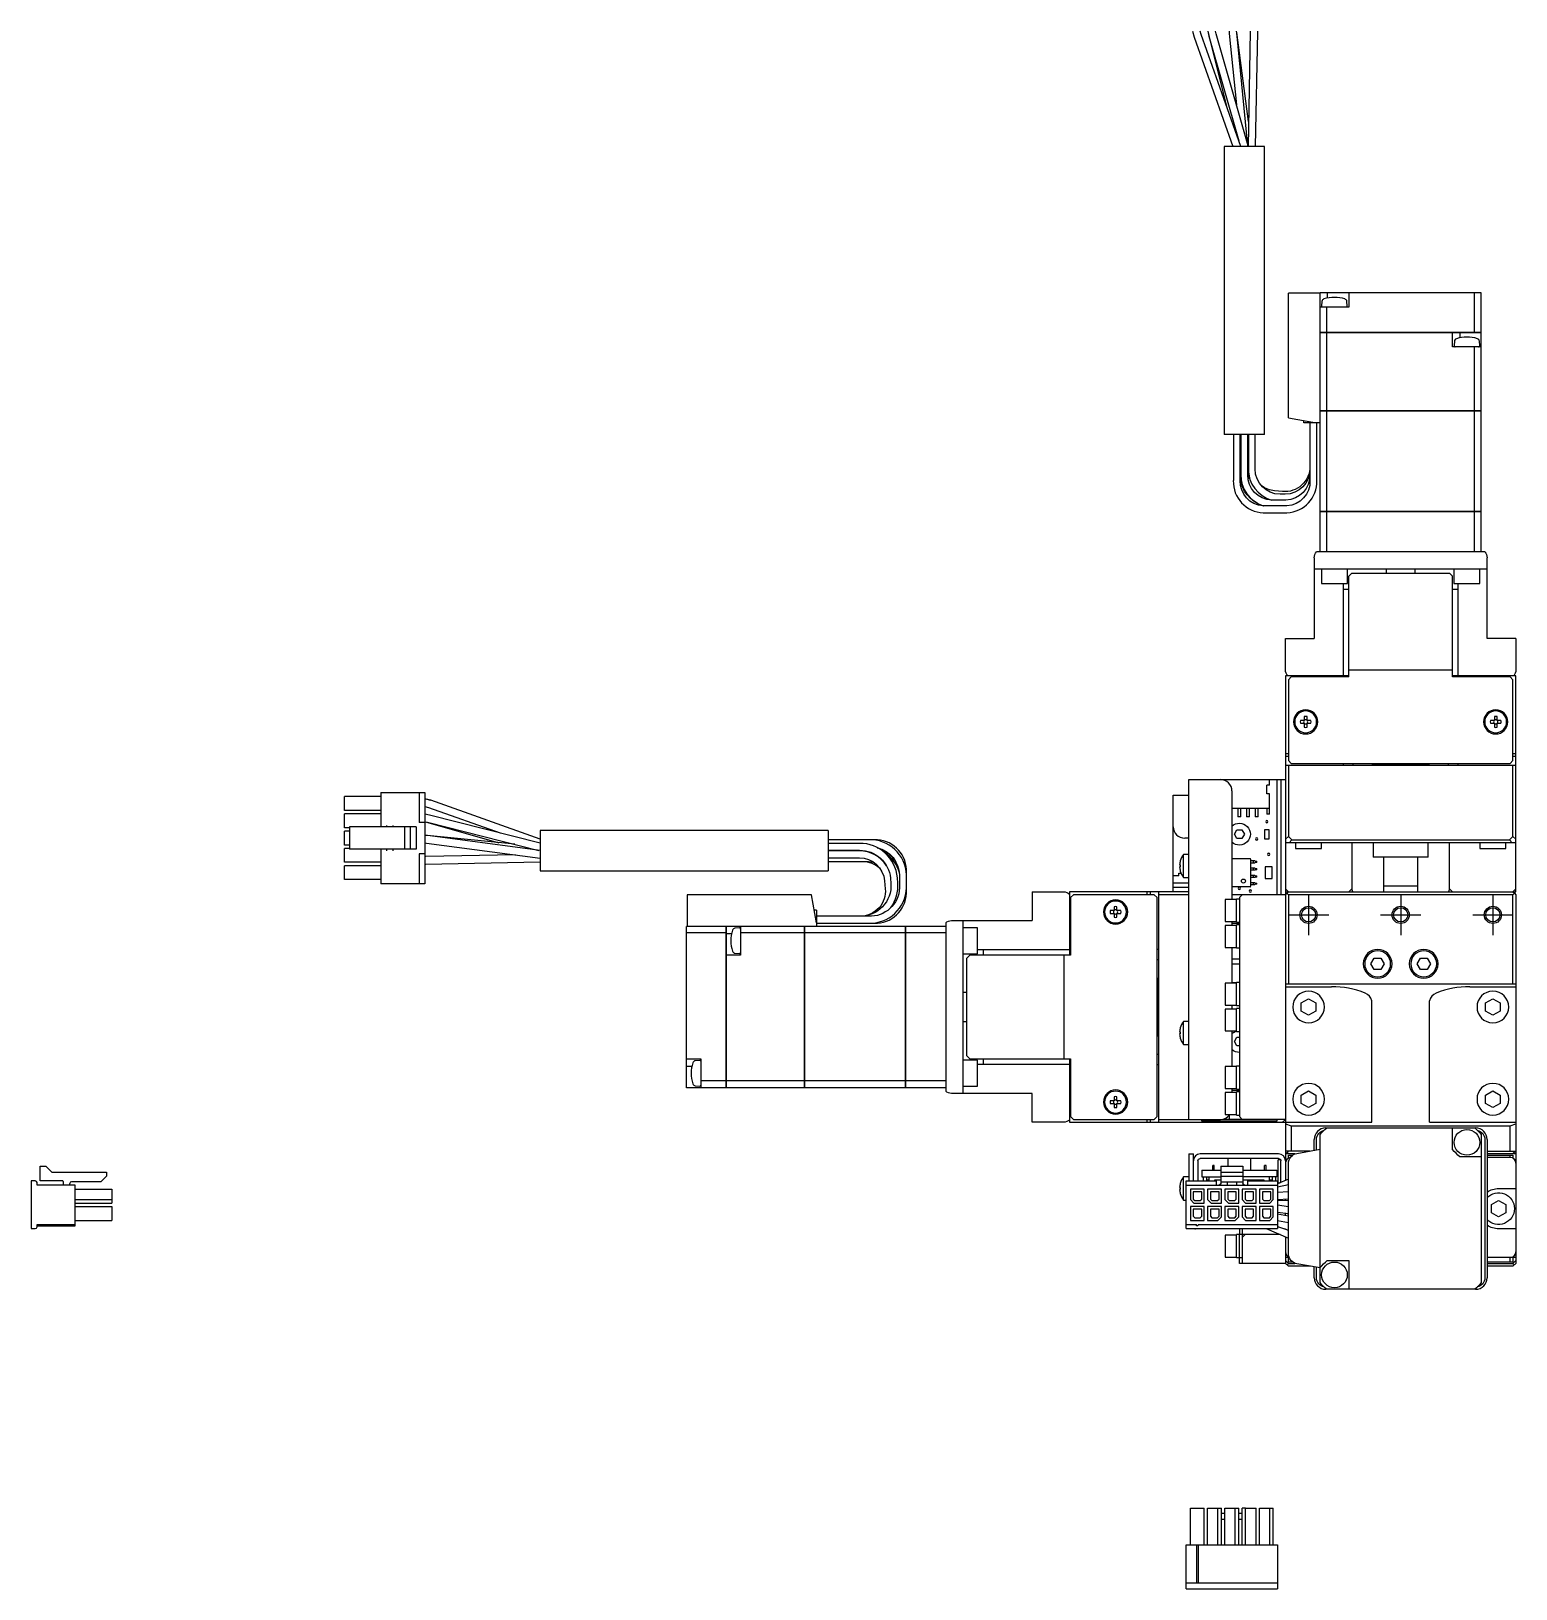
# Model space of a CAD drawing. Extents: x 0 to 1102, y -8 to 887.
# Drawn here: x 268.4 to 526.2, y 278.4 to 548.8 of the extents above; entities that cross this region are included whole.
import ezdxf

# ---------------------------------------------------------------- set-up
doc = ezdxf.new("R2010")
doc.units = 0
doc.header["$LTSCALE"] = 0.5
doc.linetypes.add('CENTER', pattern=[50.8, 31.75, -6.35, 6.35, -6.35])
for name, color, linetype in [('MSM_CENTER', 1, 'CENTER'), ('MSM_CONTINUOUS', 7, 'CONTINUOUS'), ('MSM_NARROW', 5, 'CONTINUOUS')]:
    doc.layers.add(name, color=color, linetype=linetype)

msp = doc.modelspace()

# ---------------------------------------------------------------- linework, layer by layer
at = {"layer": 'MSM_CENTER'}
for p, q in [((490.18, 398.9), (490.18, 391.9)), ((506.18, 398.9), (506.18, 391.9)), ((522.18, 398.9), (522.18, 391.9)), ((486.68, 395.4), (493.68, 395.4)), ((502.68, 395.4), (509.68, 395.4)), ((518.68, 395.4), (525.68, 395.4))]:
    msp.add_line(p, q, dxfattribs=at)
at = {"layer": 'MSM_CONTINUOUS'}
for p, q in [((470.04, 548.8), (470.3, 547.77)), ((470.3, 547.77), (477.04, 528.8)), ((471.53, 548.2), (471.36, 548.8)), ((471.53, 548.2), (471.36, 548.8)), ((478.41, 528.8), (471.53, 548.2)), ((472.71, 548.8), (472.85, 548.04)), ((472.72, 548.8), (472.89, 547.95)), ((472.85, 548.04), (475.96, 535.73)), ((472.89, 547.95), (478.08, 529.74)), ((474.14, 548.31), (474.03, 548.8)), ((479.68, 528.89), (474.14, 548.31)), ((476.38, 548.8), (476.41, 548.39)), ((476.41, 548.39), (477.65, 535.99)), ((477.71, 548.52), (477.68, 548.8)), ((479.76, 533.1), (477.71, 548.56)), ((479.67, 528.92), (477.71, 548.52)), ((480.07, 548.72), (479.68, 528.8)), ((480.07, 548.8), (480.07, 548.72)), ((480.07, 548.8), (480.07, 548.65)), ((480.98, 528.8), (481.37, 548.69)), ((481.37, 548.69), (481.37, 548.8)), ((482.53, 528.8), (475.53, 528.8)), ((475.53, 528.8), (475.53, 478.8)), ((482.53, 478.8), (482.53, 528.8)), ((486.68, 481.67), (486.68, 503.3)), ((492.18, 503.3), (486.68, 503.3)), ((492.18, 465.4), (492.18, 503.4)), ((520.18, 503.4), (492.18, 503.4)), ((493.43, 503.4), (493.43, 502.46)), ((497.18, 503.4), (497.18, 500.9)), ((519.02, 496.51), (519.02, 503.4)), ((520.18, 496.51), (520.18, 503.4)), ((497.18, 500.9), (492.18, 500.9)), ((492.51, 501.88), (492.44, 501.11)), ((493.33, 496.51), (493.33, 500.9)), ((496.91, 501.11), (496.84, 501.88)), ((492.18, 496.51), (520.18, 496.51)), ((520.18, 496.5), (492.18, 496.5)), ((492.19, 496.5), (492.19, 496.51)), ((493.33, 496.5), (493.33, 496.51)), ((493.33, 482.9), (493.33, 496.5)), ((515.18, 494), (515.18, 496.5)), ((515.51, 494.99), (515.44, 494.22)), ((516.43, 496.5), (516.43, 495.57)), ((519.01, 496.5), (519.01, 496.51)), ((519.91, 494.22), (519.84, 494.99)), ((520.17, 496.5), (520.17, 496.51)), ((520.18, 482.9), (520.18, 496.5)), ((520.18, 494), (515.18, 494)), ((519.02, 482.9), (519.02, 494)), ((486.68, 481.67), (491.58, 480.8)), ((492.18, 482.9), (520.18, 482.9)), ((520.18, 482.89), (492.18, 482.89)), ((492.19, 482.9), (492.19, 482.89)), ((493.33, 482.9), (493.33, 482.89)), ((493.33, 465.4), (493.33, 482.89)), ((519.01, 482.9), (519.01, 482.89)), ((519.02, 465.4), (519.02, 482.89)), ((520.17, 482.9), (520.17, 482.89)), ((520.18, 465.4), (520.18, 482.89)), ((482.53, 478.8), (475.53, 478.8)), ((477.13, 478.8), (477.13, 470.8)), ((478.33, 470.8), (478.33, 478.8)), ((478.43, 478.8), (478.43, 471.8)), ((479.63, 471.8), (479.63, 478.8)), ((479.73, 478.8), (479.73, 471.8)), ((480.93, 472.8), (480.93, 478.8)), ((489.38, 480.8), (489.38, 481.19)), ((492.18, 480.8), (489.38, 480.8)), ((490.43, 480.8), (490.43, 470.8)), ((491.63, 470.8), (491.63, 480.8)), ((490.43, 473.28), (490.42, 473.04)), ((479.78, 471.09), (479.63, 472.3)), ((479.73, 471.8), (479.78, 471.09)), ((479.78, 471.09), (479.78, 471.07)), ((479.78, 471.07), (479.78, 471.09)), ((478.53, 470.26), (478.76, 469.86)), ((485.66, 468.88), (484.27, 469)), ((486.11, 468.4), (485.24, 468.4)), ((482.33, 466.41), (482.37, 466.4)), ((486.42, 466.4), (482.33, 466.4)), ((482.33, 465.2), (486.42, 465.2)), ((486.26, 467.4), (483.79, 467.4)), ((492.18, 465.4), (520.18, 465.4)), ((492.18, 458.4), (492.18, 465.39)), ((520.18, 465.39), (492.18, 465.39)), ((492.19, 465.4), (492.19, 465.39)), ((493.33, 465.4), (493.33, 465.39)), ((493.33, 458.4), (493.33, 465.39)), ((519.01, 465.4), (519.01, 465.39)), ((519.02, 458.4), (519.02, 465.39)), ((520.17, 465.4), (520.17, 465.39)), ((520.18, 458.4), (520.18, 465.39)), ((491.18, 457.4), (491.18, 443.4)), ((520.79, 458.4), (491.56, 458.4)), ((521.18, 443.4), (521.18, 457.4)), ((521.18, 455.4), (491.18, 455.4)), ((492.43, 455.4), (492.43, 452.9)), ((496.93, 452.9), (496.93, 455.4)), ((497.68, 454.7), (497.18, 454.2)), ((497.68, 454.7), (514.68, 454.7)), ((503.68, 455.4), (503.68, 454.7)), ((508.68, 454.7), (508.68, 455.4)), ((515.18, 454.2), (514.68, 454.7)), ((515.43, 455.4), (515.43, 452.9)), ((519.93, 452.9), (519.93, 455.4)), ((492.43, 452.9), (496.93, 452.9)), ((496.18, 452.9), (496.18, 436.7)), ((497.18, 451.9), (496.18, 451.9)), ((497.18, 436.7), (497.18, 454.2)), ((515.18, 436.7), (515.18, 454.2)), ((516.18, 451.9), (515.18, 451.9)), ((515.43, 452.9), (519.93, 452.9)), ((516.18, 436.7), (516.18, 452.9)), ((486.18, 443.4), (491.18, 443.4)), ((486.18, 437.9), (486.18, 443.4)), ((526.18, 443.4), (521.18, 443.4)), ((526.18, 443.4), (526.18, 437.9)), ((486.18, 436.9), (486.18, 349.29)), ((497.18, 436.9), (486.18, 436.9)), ((487.18, 436.7), (486.68, 436.2)), ((486.68, 436.2), (486.68, 422.2)), ((497.18, 436.7), (487.18, 436.7)), ((515.18, 437.9), (497.18, 437.9)), ((526.18, 436.9), (515.18, 436.9)), ((525.18, 436.7), (515.18, 436.7)), ((525.68, 436.2), (525.18, 436.7)), ((525.68, 422.2), (525.68, 436.2)), ((526.18, 399.4), (526.18, 436.9)), ((489.44, 429.14), (488.76, 429.14)), ((488.76, 428.66), (489.44, 428.66)), ((489.44, 429.82), (489.44, 429.14)), ((489.44, 428.66), (489.44, 427.98)), ((489.92, 429.14), (489.92, 429.82)), ((490.59, 429.14), (489.92, 429.14)), ((489.92, 427.98), (489.92, 428.66)), ((489.92, 428.66), (490.59, 428.66)), ((522.44, 429.14), (521.76, 429.14)), ((521.76, 428.66), (522.44, 428.66)), ((522.44, 429.82), (522.44, 429.14)), ((522.44, 428.66), (522.44, 427.98)), ((522.92, 429.14), (522.92, 429.82)), ((523.59, 429.14), (522.92, 429.14)), ((522.92, 428.66), (523.59, 428.66)), ((522.92, 427.98), (522.92, 428.66)), ((486.18, 423.4), (486.68, 423.4)), ((486.68, 422.9), (486.18, 422.9)), ((486.68, 422.2), (487.18, 421.7)), ((525.18, 421.7), (525.68, 422.2)), ((525.68, 423.4), (526.18, 423.4)), ((526.18, 422.9), (525.68, 422.9)), ((486.18, 421.4), (526.18, 421.4)), ((486.68, 421.4), (486.68, 409.01)), ((487.18, 421.7), (525.18, 421.7)), ((496.18, 421.7), (496.18, 421.4)), ((497.93, 421.4), (497.93, 421.7)), ((501.18, 421.7), (501.18, 421.6)), ((501.18, 421.6), (511.18, 421.6)), ((501.18, 421.6), (501.38, 421.4)), ((510.98, 421.4), (511.18, 421.6)), ((511.18, 421.6), (511.18, 421.7)), ((514.43, 421.7), (514.43, 421.4)), ((516.18, 421.4), (516.18, 421.7)), ((525.68, 409.01), (525.68, 421.4)), ((329.13, 416.65), (329.13, 410.65)), ((329.13, 416.65), (336.78, 416.65)), ((335.76, 416.65), (335.76, 411.45)), ((336.78, 416.65), (336.78, 400.8)), ((469.38, 359.9), (469.38, 418.9)), ((469.38, 418.9), (486.18, 418.9)), ((476.88, 416.9), (476.88, 398.05)), ((482.93, 416.4), (482.93, 417.9)), ((483.43, 417.9), (482.93, 417.9)), ((483.43, 417.9), (483.43, 418.9)), ((484.68, 418.9), (484.68, 398.9)), ((485.38, 418.9), (485.38, 398.9)), ((322.78, 413.52), (322.78, 415.92)), ((329.13, 415.92), (322.78, 415.92)), ((337.81, 415.28), (336.78, 415.54)), ((337.81, 415.27), (336.78, 415.53)), ((336.78, 414.21), (337.38, 414.05)), ((337.37, 414.05), (349.85, 409.62)), ((356.78, 408.54), (337.81, 415.28)), ((466.68, 416.2), (469.38, 416.2)), ((466.68, 399.4), (466.68, 416.2)), ((476.88, 413.9), (483.43, 413.9)), ((476.93, 412.4), (476.93, 413.9)), ((477.93, 413.9), (477.93, 412.4)), ((478.43, 412.4), (478.43, 413.9)), ((479.43, 413.9), (479.43, 412.4)), ((479.93, 412.4), (479.93, 413.9)), ((480.93, 413.9), (480.93, 412.4)), ((481.43, 412.4), (481.43, 413.9)), ((483.43, 416.4), (482.93, 416.4)), ((482.93, 413.9), (482.93, 412.9)), ((483.43, 412.9), (483.43, 416.4)), ((329.13, 413.52), (322.78, 413.52)), ((322.78, 410.52), (322.78, 412.92)), ((329.13, 412.92), (322.78, 412.92)), ((336.78, 411.45), (335.76, 411.45)), ((337.54, 412.73), (336.78, 412.87)), ((336.78, 411.56), (337.22, 411.47)), ((336.78, 411.55), (337.27, 411.43)), ((337.22, 411.47), (356.56, 406.59)), ((337.27, 411.43), (349.59, 407.92)), ((356.78, 407.87), (337.54, 412.73)), ((476.93, 412.4), (476.88, 412.4)), ((478.43, 412.4), (477.93, 412.4)), ((479.93, 412.4), (479.43, 412.4)), ((481.43, 412.4), (480.93, 412.4)), ((483.43, 412.9), (482.93, 412.9)), ((323.67, 410.52), (322.78, 410.52)), ((322.78, 407.52), (322.78, 409.92)), ((323.67, 409.92), (322.78, 409.92)), ((323.67, 410.65), (323.67, 406.79)), ((335.23, 410.65), (323.67, 410.65)), ((330.08, 410.9), (330.08, 410.65)), ((331.23, 410.65), (331.23, 410.9)), ((333.21, 410.65), (333.21, 406.79)), ((334.23, 410.65), (334.23, 406.79)), ((335.23, 410.65), (335.23, 406.79)), ((337.18, 409.16), (336.78, 409.19)), ((337.19, 409.15), (336.78, 409.19)), ((352.36, 407.65), (337.18, 409.16)), ((356.78, 406.56), (337.19, 409.15)), ((356.78, 410.05), (356.78, 403.05)), ((406.78, 410.05), (356.78, 410.05)), ((406.78, 410.05), (406.78, 403.05)), ((414.78, 408.45), (406.78, 408.45)), ((469.38, 408.7), (468.68, 408.7)), ((477.31, 409.4), (477.74, 410.15)), ((477.74, 408.65), (477.31, 409.4)), ((477.74, 410.15), (478.61, 410.15)), ((478.61, 408.65), (477.74, 408.65)), ((478.61, 410.15), (479.04, 409.4)), ((479.04, 409.4), (478.61, 408.65)), ((482.54, 410.18), (482.54, 408.58)), ((483.34, 410.18), (482.54, 410.18)), ((482.54, 408.58), (483.34, 408.58)), ((483.34, 408.58), (483.34, 410.18)), ((486.18, 408.51), (486.68, 409.01)), ((486.68, 409.01), (487.29, 408.4)), ((487.29, 408.4), (486.79, 407.9)), ((487.29, 408.4), (525.06, 408.4)), ((525.06, 408.4), (525.68, 409.01)), ((525.56, 407.9), (525.06, 408.4)), ((525.68, 409.01), (526.18, 408.51)), ((323.67, 407.52), (322.78, 407.52)), ((323.67, 406.92), (322.78, 406.92)), ((322.78, 404.52), (322.78, 406.92)), ((335.23, 406.79), (323.67, 406.79)), ((329.13, 406.79), (329.13, 400.8)), ((330.08, 406.79), (330.08, 406.54)), ((331.23, 406.54), (331.23, 406.79)), ((336.78, 405.99), (335.76, 405.99)), ((335.76, 405.99), (335.76, 400.8)), ((336.78, 407.89), (337.02, 407.86)), ((352.47, 405.82), (336.93, 405.5)), ((337.02, 407.86), (356.78, 405.25)), ((412.22, 407.8), (406.78, 407.8)), ((406.78, 406.6), (412.22, 406.6)), ((412.19, 406.5), (406.78, 406.5)), ((468.48, 401.9), (468.48, 405.9)), ((469.38, 405.9), (468.48, 405.9)), ((526.18, 407.9), (486.18, 407.9)), ((487.93, 407.9), (487.93, 406.9)), ((487.93, 406.9), (492.43, 406.9)), ((492.43, 406.9), (492.43, 407.9)), ((497.69, 407.9), (497.69, 399.9)), ((501.43, 407.9), (501.43, 405.4)), ((510.93, 405.4), (510.93, 407.9)), ((514.66, 399.9), (514.66, 407.9)), ((519.93, 407.9), (519.93, 406.9)), ((519.93, 406.9), (524.43, 406.9)), ((524.43, 406.9), (524.43, 407.9)), ((329.13, 404.52), (322.78, 404.52)), ((329.13, 403.92), (322.78, 403.92)), ((322.78, 401.52), (322.78, 403.92)), ((336.93, 405.5), (336.78, 405.5)), ((336.78, 404.2), (336.95, 404.21)), ((336.78, 404.2), (336.88, 404.2)), ((336.88, 404.2), (356.78, 404.6)), ((356.78, 403.05), (406.78, 403.05)), ((406.78, 405.3), (412.19, 405.3)), ((406.78, 404.65), (413.78, 404.65)), ((413.78, 404.65), (414.69, 404.53)), ((420.38, 399.15), (420.38, 403.25)), ((467.79, 404.08), (467.91, 404.08)), ((467.91, 403.72), (467.79, 403.72)), ((467.9, 404.79), (467.91, 404.79)), ((467.91, 403.02), (467.9, 403.01)), ((467.91, 404.08), (467.91, 403.72)), ((476.88, 405.16), (480.03, 405.16)), ((480.13, 405.06), (480.13, 400.36)), ((480.13, 404.83), (480.86, 404.83)), ((480.86, 404.4), (480.13, 404.4)), ((480.13, 403.56), (480.86, 403.56)), ((480.86, 403.13), (480.13, 403.13)), ((480.57, 404.83), (480.57, 404.4)), ((480.57, 403.56), (480.57, 403.13)), ((480.86, 404.83), (480.93, 404.71)), ((480.93, 404.51), (480.86, 404.4)), ((480.86, 403.56), (480.93, 403.44)), ((480.93, 403.24), (480.86, 403.13)), ((480.93, 404.71), (481.18, 404.71)), ((481.18, 404.51), (480.93, 404.51)), ((480.93, 403.44), (481.18, 403.44)), ((481.18, 403.24), (480.93, 403.24)), ((481.18, 404.51), (481.18, 404.71)), ((481.18, 403.24), (481.18, 403.44)), ((483.88, 403.71), (482.63, 403.71)), ((482.63, 403.71), (482.63, 401.71)), ((483.88, 401.71), (483.88, 403.71)), ((510.93, 405.4), (501.43, 405.4)), ((503.18, 405.4), (503.18, 399.4)), ((509.18, 399.4), (509.18, 405.4)), ((329.13, 401.52), (322.78, 401.52)), ((336.78, 400.8), (329.13, 400.8)), ((416.58, 401.3), (416.7, 399.92)), ((417.6, 401.74), (417.68, 400.82)), ((418.87, 400.91), (418.8, 401.84)), ((419.18, 402.33), (419.18, 400.07)), ((467.68, 402.15), (466.68, 402.15)), ((469.38, 400.9), (466.68, 400.9)), ((466.68, 400.2), (469.38, 400.2)), ((467.68, 402.15), (467.68, 402.65)), ((467.68, 402.65), (468.03, 402.65)), ((468.48, 401.9), (469.38, 401.9)), ((480.03, 400.26), (476.88, 400.26)), ((480.13, 402.29), (480.86, 402.29)), ((480.86, 401.86), (480.13, 401.86)), ((480.13, 401.02), (480.86, 401.02)), ((480.86, 400.59), (480.13, 400.59)), ((480.57, 402.29), (480.57, 401.86)), ((480.57, 401.02), (480.57, 400.59)), ((480.86, 402.29), (480.93, 402.17)), ((480.93, 401.97), (480.86, 401.86)), ((480.86, 401.02), (480.93, 400.9)), ((480.93, 400.7), (480.86, 400.59)), ((480.93, 402.17), (481.18, 402.17)), ((481.18, 401.97), (480.93, 401.97)), ((480.93, 400.9), (481.18, 400.9)), ((481.18, 400.7), (480.93, 400.7)), ((481.18, 401.97), (481.18, 402.17)), ((481.18, 400.7), (481.18, 400.9)), ((482.63, 401.71), (483.88, 401.71)), ((509.18, 400.4), (503.18, 400.4)), ((382.28, 398.9), (382.28, 393.4)), ((403.91, 398.9), (382.28, 398.9)), ((404.78, 394), (403.91, 398.9)), ((442.18, 399.4), (442.18, 394.4)), ((442.18, 399.4), (447.68, 399.4)), ((448.68, 399.4), (448.68, 388.4)), ((469.38, 399.4), (448.68, 399.4)), ((449.38, 398.9), (448.88, 398.4)), ((448.88, 398.4), (448.88, 388.4)), ((463.38, 398.9), (449.38, 398.9)), ((462.18, 398.9), (462.18, 399.4)), ((462.68, 399.4), (462.68, 398.9)), ((463.88, 398.4), (463.38, 398.9)), ((463.88, 360.4), (463.88, 398.4)), ((464.18, 359.4), (464.18, 399.4)), ((469.38, 398.9), (464.18, 398.9)), ((475.68, 398.05), (475.68, 394.25)), ((477.68, 398.05), (475.68, 398.05)), ((486.18, 398.9), (476.88, 398.9)), ((477.68, 394.15), (477.68, 398.15)), ((478.18, 398.15), (477.68, 398.15)), ((478.68, 398.9), (478.18, 398.4)), ((478.18, 398.4), (478.18, 360.4)), ((486.68, 399.4), (486.18, 399.9)), ((486.18, 399.4), (526.18, 399.4)), ((486.18, 398.9), (486.68, 399.4)), ((486.68, 398.9), (486.43, 399.15)), ((486.68, 398.9), (486.68, 383.4)), ((525.68, 398.9), (486.68, 398.9)), ((497.69, 399.9), (497.19, 399.4)), ((497.87, 399.4), (497.69, 399.9)), ((514.66, 399.9), (514.48, 399.4)), ((515.16, 399.4), (514.66, 399.9)), ((526.18, 399.9), (525.68, 399.4)), ((525.68, 399.4), (525.93, 399.15)), ((525.93, 399.15), (525.68, 398.9)), ((525.68, 383.4), (525.68, 398.9)), ((525.93, 399.15), (526.18, 398.9)), ((526.18, 398.9), (526.18, 334.9)), ((404.78, 396.2), (404.39, 396.2)), ((404.78, 396.2), (404.78, 393.4)), ((413.78, 395.15), (404.78, 395.15)), ((456.44, 396.14), (455.76, 396.14)), ((455.76, 395.66), (456.44, 395.66)), ((456.44, 396.82), (456.44, 396.14)), ((456.44, 395.66), (456.44, 394.98)), ((456.92, 396.14), (456.92, 396.82)), ((457.59, 396.14), (456.92, 396.14)), ((456.92, 394.98), (456.92, 395.66)), ((456.92, 395.66), (457.59, 395.66)), ((420.18, 393.4), (382.18, 393.4)), ((382.18, 365.4), (382.18, 393.4)), ((389.07, 392.25), (382.18, 392.25)), ((389.07, 365.4), (389.07, 393.4)), ((389.08, 393.39), (389.07, 393.39)), ((389.08, 392.25), (389.07, 392.25)), ((389.08, 393.4), (389.08, 365.4)), ((389.08, 392.15), (390.01, 392.15)), ((391.36, 393.13), (390.59, 393.07)), ((391.58, 393.4), (391.58, 388.4)), ((402.68, 392.25), (391.58, 392.25)), ((402.68, 365.4), (402.68, 393.4)), ((402.68, 393.39), (402.69, 393.39)), ((402.68, 392.25), (402.69, 392.25)), ((402.69, 393.4), (402.69, 365.4)), ((420.18, 392.25), (402.69, 392.25)), ((404.78, 393.95), (414.78, 393.95)), ((420.18, 365.4), (420.18, 393.4)), ((420.18, 393.39), (420.19, 393.39)), ((420.18, 392.25), (420.19, 392.25)), ((420.19, 393.4), (420.19, 365.4)), ((427.18, 393.4), (420.19, 393.4)), ((427.18, 392.25), (420.19, 392.25)), ((427.18, 394.02), (427.18, 364.78)), ((428.18, 394.4), (442.18, 394.4)), ((430.18, 394.4), (430.18, 364.4)), ((432.68, 393.15), (430.18, 393.15)), ((432.68, 388.65), (432.68, 393.15)), ((475.68, 394.25), (477.68, 394.25)), ((475.68, 393.55), (475.68, 389.75)), ((477.68, 393.55), (475.68, 393.55)), ((476.88, 394.25), (476.88, 393.55)), ((478.18, 393.9), (476.88, 393.9)), ((477.68, 394.15), (478.18, 394.15)), ((477.68, 389.65), (477.68, 393.65)), ((478.18, 393.65), (477.68, 393.65)), ((432.68, 389.4), (448.88, 389.4)), ((433.68, 389.4), (433.68, 388.4)), ((464.18, 389.4), (463.88, 389.4)), ((475.68, 389.75), (477.68, 389.75)), ((476.88, 389.75), (476.88, 383.55)), ((477.68, 389.65), (478.18, 389.65)), ((391.58, 388.4), (389.08, 388.4)), ((390.59, 388.74), (391.36, 388.67)), ((430.18, 388.65), (432.68, 388.65)), ((431.38, 388.4), (430.88, 387.9)), ((430.88, 370.9), (430.88, 387.9)), ((448.88, 388.4), (431.38, 388.4)), ((447.68, 388.4), (447.68, 370.4)), ((463.88, 387.65), (464.18, 387.65)), ((476.88, 387.77), (478.18, 387.77)), ((478.18, 386.85), (476.88, 386.85)), ((501.02, 386.9), (501.6, 387.9)), ((501.6, 385.9), (501.02, 386.9)), ((501.6, 387.9), (502.75, 387.9)), ((502.75, 387.9), (503.33, 386.9)), ((503.33, 386.9), (502.75, 385.9)), ((509.02, 386.9), (509.6, 387.9)), ((509.6, 385.9), (509.02, 386.9)), ((509.6, 387.9), (510.75, 387.9)), ((510.75, 387.9), (511.33, 386.9)), ((511.33, 386.9), (510.75, 385.9)), ((463.98, 384.4), (463.88, 384.4)), ((463.98, 374.4), (463.98, 384.4)), ((464.18, 384.2), (463.98, 384.4)), ((502.75, 385.9), (501.6, 385.9)), ((510.75, 385.9), (509.6, 385.9)), ((430.88, 381.9), (430.18, 381.9)), ((475.68, 383.55), (475.68, 379.75)), ((477.68, 383.55), (475.68, 383.55)), ((476.88, 383.65), (477.68, 383.65)), ((477.68, 379.65), (477.68, 383.65)), ((478.18, 383.65), (477.68, 383.65)), ((486.18, 383.4), (526.18, 383.4)), ((486.18, 382.89), (494.18, 382.89)), ((518.18, 382.89), (526.18, 382.89)), ((475.68, 379.75), (477.68, 379.75)), ((475.68, 379.05), (475.68, 375.25)), ((477.68, 379.05), (475.68, 379.05)), ((476.88, 379.75), (476.88, 379.05)), ((477.68, 379.65), (478.18, 379.65)), ((477.68, 375.15), (477.68, 379.15)), ((478.18, 379.15), (477.68, 379.15)), ((488.93, 380.12), (490.18, 380.84)), ((488.93, 378.68), (488.93, 380.12)), ((490.18, 377.96), (488.93, 378.68)), ((490.18, 380.84), (491.43, 380.12)), ((491.43, 378.68), (490.18, 377.96)), ((491.43, 380.12), (491.43, 378.68)), ((501.18, 359.4), (501.18, 380.47)), ((511.18, 359.4), (511.18, 380.47)), ((520.93, 380.12), (522.18, 380.84)), ((520.93, 378.68), (520.93, 380.12)), ((522.18, 377.96), (520.93, 378.68)), ((522.18, 380.84), (523.43, 380.12)), ((523.43, 378.68), (522.18, 377.96)), ((523.43, 380.12), (523.43, 378.68)), ((430.18, 376.9), (430.88, 376.9)), ((468.48, 372.9), (468.48, 376.9)), ((469.38, 376.9), (468.48, 376.9)), ((463.88, 374.4), (463.98, 374.4)), ((463.98, 374.4), (464.18, 374.6)), ((467.79, 375.08), (467.91, 375.08)), ((467.91, 374.72), (467.79, 374.72)), ((467.9, 375.79), (467.91, 375.79)), ((467.91, 374.02), (467.9, 374.01)), ((467.91, 375.08), (467.91, 374.72)), ((475.68, 375.25), (477.68, 375.25)), ((476.88, 375.25), (476.88, 369.05)), ((477.31, 373.4), (477.74, 374.15)), ((477.74, 372.65), (477.31, 373.4)), ((477.68, 375.15), (478.18, 375.15)), ((477.74, 374.15), (478.18, 374.15)), ((430.88, 370.9), (431.38, 370.4)), ((464.18, 371.15), (463.88, 371.15)), ((468.48, 372.9), (469.38, 372.9)), ((478.18, 372.65), (477.74, 372.65)), ((382.18, 370.4), (384.68, 370.4)), ((382.18, 369.15), (383.12, 369.15)), ((384.47, 370.13), (383.7, 370.07)), ((384.68, 370.4), (384.68, 365.4)), ((432.68, 370.15), (430.18, 370.15)), ((431.38, 370.4), (448.88, 370.4)), ((432.68, 365.65), (432.68, 370.15)), ((448.88, 369.4), (432.68, 369.4)), ((433.68, 370.4), (433.68, 369.4)), ((448.68, 370.4), (448.68, 359.4)), ((448.88, 370.4), (448.88, 360.4)), ((463.88, 369.4), (464.18, 369.4)), ((475.68, 369.05), (475.68, 365.25)), ((477.68, 369.05), (475.68, 369.05)), ((477.68, 369.07), (476.88, 369.07)), ((477.68, 365.15), (477.68, 369.15)), ((478.18, 369.15), (477.68, 369.15)), ((389.07, 365.4), (382.18, 365.4)), ((383.7, 365.74), (384.47, 365.67)), ((389.07, 366.56), (384.68, 366.56)), ((389.08, 366.56), (389.07, 366.56)), ((389.08, 365.41), (389.07, 365.41)), ((402.68, 366.56), (389.08, 366.56)), ((402.68, 365.4), (389.08, 365.4)), ((402.68, 366.56), (402.69, 366.56)), ((402.68, 365.41), (402.69, 365.41)), ((420.18, 366.56), (402.69, 366.56)), ((420.18, 365.4), (402.69, 365.4)), ((420.18, 366.56), (420.19, 366.56)), ((420.18, 365.41), (420.19, 365.41)), ((427.18, 366.56), (420.19, 366.56)), ((427.18, 365.4), (420.19, 365.4)), ((430.18, 365.65), (432.68, 365.65)), ((475.68, 365.25), (477.68, 365.25)), ((476.88, 365.25), (476.88, 364.55)), ((477.68, 365.15), (478.18, 365.15)), ((442.18, 364.4), (428.18, 364.4)), ((442.18, 359.4), (442.18, 364.4)), ((456.44, 363.14), (455.76, 363.14)), ((455.76, 362.66), (456.44, 362.66)), ((456.44, 363.82), (456.44, 363.14)), ((456.44, 362.66), (456.44, 361.98)), ((456.92, 363.14), (456.92, 363.82)), ((457.59, 363.14), (456.92, 363.14)), ((456.92, 361.98), (456.92, 362.66)), ((456.92, 362.66), (457.59, 362.66)), ((475.68, 364.55), (475.68, 360.75)), ((477.68, 364.55), (475.68, 364.55)), ((478.18, 364.9), (476.88, 364.9)), ((477.68, 360.65), (477.68, 364.65)), ((478.18, 364.65), (477.68, 364.65)), ((488.93, 364.12), (490.18, 364.84)), ((488.93, 362.68), (488.93, 364.12)), ((490.18, 361.96), (488.93, 362.68)), ((490.18, 364.84), (491.43, 364.12)), ((491.43, 362.68), (490.18, 361.96)), ((491.43, 364.12), (491.43, 362.68)), ((520.93, 364.12), (522.18, 364.84)), ((520.93, 362.68), (520.93, 364.12)), ((522.18, 361.96), (520.93, 362.68)), ((522.18, 364.84), (523.43, 364.12)), ((523.43, 362.68), (522.18, 361.96)), ((523.43, 364.12), (523.43, 362.68)), ((448.88, 360.4), (449.38, 359.9)), ((449.38, 359.9), (463.38, 359.9)), ((462.18, 359.4), (462.18, 359.9)), ((462.68, 359.9), (462.68, 359.4)), ((463.38, 359.9), (463.88, 360.4)), ((464.18, 359.9), (474.88, 359.9)), ((471.68, 359.6), (471.68, 359.9)), ((475.43, 359.98), (475.43, 359.9)), ((486.18, 359.9), (475.43, 359.9)), ((475.68, 360.75), (477.68, 360.75)), ((476.43, 359.9), (476.43, 360.64)), ((477.68, 360.65), (478.18, 360.65)), ((478.18, 360.4), (478.68, 359.9)), ((484.68, 359.9), (484.68, 359.6)), ((486.18, 359.9), (485.68, 359.4)), ((447.68, 359.4), (442.18, 359.4)), ((448.68, 359.4), (501.18, 359.4)), ((484.68, 359.6), (471.68, 359.6)), ((477.06, 359.4), (476.86, 359.6)), ((477.68, 359.6), (477.68, 359.4)), ((486.18, 359.13), (487.18, 358.78)), ((487.18, 358.78), (487.18, 354.4)), ((487.18, 358.78), (525.18, 358.78)), ((492.18, 331.56), (492.18, 357.25)), ((493.18, 358.4), (519.18, 358.4)), ((511.18, 359.4), (526.18, 359.4)), ((515.18, 354.65), (515.18, 358.4)), ((520.18, 357.25), (520.18, 331.56)), ((525.18, 358.78), (526.18, 359.13)), ((525.18, 354.4), (525.18, 358.78)), ((486.68, 354.4), (486.18, 353.9)), ((490.47, 354.4), (486.18, 354.4)), ((488.16, 353.99), (492.18, 354.7)), ((491.18, 354.53), (491.18, 356.4)), ((491.56, 354.59), (491.56, 356.4)), ((520.79, 356.4), (520.79, 332.4)), ((521.18, 356.4), (521.18, 332.4)), ((521.18, 354.4), (526.18, 354.4)), ((525.68, 354.4), (526.18, 353.9)), ((269.95, 349.25), (269.95, 351.78)), ((269.95, 351.78), (270.95, 351.78)), ((270.95, 351.78), (271.97, 350.76)), ((469.38, 353.9), (469.38, 349.21)), ((469.38, 353.9), (470.18, 353.9)), ((470.18, 349.21), (470.18, 353.9)), ((470.98, 352.7), (470.98, 349.21)), ((484.98, 353.9), (471.38, 353.9)), ((484.98, 353.1), (471.38, 353.1)), ((473.8, 351.9), (473.55, 351.9)), ((473.55, 351.1), (473.55, 351.9)), ((473.8, 351.1), (473.8, 351.9)), ((474.93, 351.78), (474.93, 348.75)), ((474.93, 351.78), (478.79, 351.78)), ((476.18, 353.1), (476.18, 351.78)), ((478.79, 351.78), (478.79, 348.75)), ((480.18, 351.1), (480.18, 353.1)), ((482.55, 351.1), (482.55, 351.9)), ((482.8, 351.9), (482.55, 351.9)), ((482.8, 351.1), (482.8, 351.9)), ((484.88, 348.9), (484.88, 352.9)), ((485.32, 352.9), (484.88, 352.9)), ((485.38, 348.95), (485.38, 352.7)), ((487.83, 353.9), (486.18, 353.9)), ((486.38, 352.9), (486.18, 352.9)), ((486.68, 353.9), (486.43, 354.15)), ((486.68, 353.17), (486.68, 353.7)), ((486.68, 353.7), (487.45, 353.7)), ((486.68, 336.58), (486.68, 352.22)), ((487.18, 353.7), (487.18, 353.47)), ((520.18, 353.4), (516.43, 353.4)), ((526.18, 353.9), (521.18, 353.9)), ((521.18, 353.7), (525.68, 353.7)), ((525.18, 353.3), (521.18, 353.3)), ((525.18, 353.3), (525.18, 353.7)), ((525.93, 354.15), (525.68, 353.9)), ((525.68, 353.7), (525.68, 353.17)), ((526.18, 352.9), (525.98, 352.9)), ((268.4, 349.21), (268.4, 340.93)), ((269.12, 349.21), (268.4, 349.21)), ((269.42, 348.5), (269.42, 348.91)), ((273.8, 349.25), (269.95, 349.25)), ((271.97, 350.76), (281.51, 350.76)), ((273.95, 349.1), (273.95, 348.5)), ((280.51, 349.06), (275.38, 349.06)), ((281.51, 350.06), (280.51, 349.06)), ((281.51, 350.76), (281.51, 350.06)), ((468.48, 345.9), (468.48, 349.9)), ((469.38, 349.9), (468.48, 349.9)), ((468.93, 340.93), (468.93, 349.21)), ((468.93, 349.21), (474.13, 349.21)), ((471.68, 351.1), (471.68, 349.9)), ((471.68, 351.1), (474.93, 351.1)), ((471.68, 349.9), (474.93, 349.9)), ((471.93, 349.21), (471.93, 349.9)), ((472.47, 349.9), (472.47, 349.35)), ((472.93, 349.35), (472.47, 349.35)), ((472.93, 349.21), (472.93, 349.9)), ((473.93, 349.4), (474.93, 349.4)), ((473.93, 349.21), (473.93, 349.4)), ((474.13, 349.21), (474.13, 348.5)), ((474.93, 350.76), (478.79, 350.76)), ((474.93, 350.06), (478.79, 350.06)), ((474.93, 349.06), (478.79, 349.06)), ((476.03, 349.06), (476.03, 348.5)), ((477.68, 349.06), (477.68, 348.5)), ((478.79, 351.1), (484.68, 351.1)), ((484.68, 349.9), (478.79, 349.9)), ((478.79, 349.4), (482.43, 349.4)), ((479.59, 349.21), (479.59, 348.5)), ((479.59, 349.21), (484.78, 349.21)), ((482.43, 349.4), (482.43, 349.21)), ((483.43, 349.21), (483.43, 349.9)), ((483.88, 349.35), (483.43, 349.35)), ((483.88, 349.9), (483.88, 349.35)), ((484.43, 349.9), (484.43, 349.21)), ((484.68, 351.1), (484.68, 349.9)), ((486.68, 349.51), (484.78, 348.7)), ((484.78, 349.21), (484.78, 340.93)), ((484.88, 348.9), (485.25, 348.9)), ((276.05, 348.5), (269.42, 348.5)), ((275.1, 348.5), (275.1, 348.78)), ((276.05, 341.39), (276.05, 348.5)), ((276.05, 347.77), (282.4, 347.77)), ((282.4, 347.77), (282.4, 345.37)), ((467.79, 348.08), (467.91, 348.08)), ((467.91, 347.72), (467.79, 347.72)), ((467.9, 348.79), (467.91, 348.79)), ((467.91, 347.02), (467.9, 347.01)), ((467.91, 348.08), (467.91, 347.72)), ((468.93, 348.5), (484.78, 348.5)), ((469.66, 347.77), (469.66, 345.97)), ((472.06, 347.77), (469.66, 347.77)), ((470.17, 347.32), (470.17, 346.07)), ((471.64, 347.32), (470.17, 347.32)), ((471.64, 346.07), (471.64, 347.32)), ((472.06, 345.37), (472.06, 347.77)), ((472.66, 347.77), (472.66, 345.97)), ((475.06, 347.77), (472.66, 347.77)), ((473.17, 347.32), (473.17, 346.07)), ((474.64, 347.32), (473.17, 347.32)), ((474.64, 346.07), (474.64, 347.32)), ((475.06, 345.37), (475.06, 347.77)), ((475.66, 347.77), (475.66, 345.97)), ((478.06, 347.77), (475.66, 347.77)), ((476.17, 347.32), (476.17, 346.07)), ((477.64, 347.32), (476.17, 347.32)), ((477.64, 346.07), (477.64, 347.32)), ((478.06, 345.37), (478.06, 347.77)), ((478.66, 347.77), (478.66, 345.97)), ((481.06, 347.77), (478.66, 347.77)), ((479.17, 347.32), (479.17, 346.07)), ((480.64, 347.32), (479.17, 347.32)), ((480.64, 346.07), (480.64, 347.32)), ((481.06, 345.37), (481.06, 347.77)), ((481.66, 347.77), (481.66, 345.37)), ((484.06, 347.77), (481.66, 347.77)), ((482.17, 347.32), (482.17, 346.07)), ((483.64, 347.32), (482.17, 347.32)), ((483.64, 346.07), (483.64, 347.32)), ((484.06, 345.97), (484.06, 347.77)), ((484.78, 348.16), (486.68, 348.57)), ((486.68, 347.34), (484.78, 347.18)), ((484.78, 345.97), (486.68, 346.13)), ((523.18, 347.9), (526.18, 347.9)), ((276.05, 345.97), (282.4, 345.97)), ((276.05, 345.37), (282.4, 345.37)), ((276.05, 344.77), (282.4, 344.77)), ((282.4, 344.77), (282.4, 342.37)), ((468.48, 345.9), (468.93, 345.9)), ((469.66, 345.97), (470.26, 345.37)), ((469.66, 344.77), (469.66, 342.37)), ((472.06, 344.77), (469.66, 344.77)), ((470.17, 346.07), (470.42, 345.82)), ((470.17, 344.32), (470.17, 343.07)), ((471.64, 344.32), (470.17, 344.32)), ((470.26, 345.37), (472.06, 345.37)), ((470.42, 345.82), (471.39, 345.82)), ((471.39, 345.82), (471.64, 346.07)), ((471.64, 343.07), (471.64, 344.32)), ((472.06, 342.37), (472.06, 344.77)), ((472.66, 345.97), (473.26, 345.37)), ((475.06, 344.77), (472.66, 344.77)), ((472.66, 344.77), (472.66, 342.37)), ((473.17, 346.07), (473.42, 345.82)), ((473.17, 344.32), (473.17, 343.07)), ((474.64, 344.32), (473.17, 344.32)), ((473.26, 345.37), (475.06, 345.37)), ((473.42, 345.82), (474.39, 345.82)), ((474.39, 345.82), (474.64, 346.07)), ((474.64, 343.07), (474.64, 344.32)), ((475.06, 342.97), (475.06, 344.77)), ((475.66, 345.97), (476.26, 345.37)), ((475.66, 344.77), (475.66, 342.37)), ((478.06, 344.77), (475.66, 344.77)), ((476.17, 346.07), (476.42, 345.82)), ((476.17, 344.32), (476.17, 343.07)), ((477.64, 344.32), (476.17, 344.32)), ((476.26, 345.37), (478.06, 345.37)), ((476.42, 345.82), (477.39, 345.82)), ((477.39, 345.82), (477.64, 346.07)), ((477.64, 343.07), (477.64, 344.32)), ((478.06, 342.97), (478.06, 344.77)), ((478.66, 345.97), (479.26, 345.37)), ((478.66, 344.77), (478.66, 342.97)), ((481.06, 344.77), (478.66, 344.77)), ((479.17, 346.07), (479.42, 345.82)), ((479.17, 344.32), (479.17, 343.07)), ((480.64, 344.32), (479.17, 344.32)), ((479.26, 345.37), (481.06, 345.37)), ((479.42, 345.82), (480.39, 345.82)), ((480.39, 345.82), (480.64, 346.07)), ((480.64, 343.07), (480.64, 344.32)), ((481.06, 342.37), (481.06, 344.77)), ((481.66, 345.37), (483.46, 345.37)), ((484.06, 344.77), (481.66, 344.77)), ((481.66, 344.77), (481.66, 342.37)), ((482.17, 346.07), (482.42, 345.82)), ((482.17, 344.32), (482.17, 343.07)), ((483.64, 344.32), (482.17, 344.32)), ((482.42, 345.82), (483.39, 345.82)), ((483.39, 345.82), (483.64, 346.07)), ((484.06, 345.97), (483.46, 345.37)), ((483.64, 343.07), (483.64, 344.32)), ((484.06, 342.97), (484.06, 344.77)), ((486.68, 345.81), (484.78, 345.77)), ((486.68, 344.74), (484.78, 345.01)), ((484.78, 343.8), (486.68, 343.53)), ((484.78, 343.51), (486.68, 343.15)), ((486.18, 345.8), (486.18, 346.09)), ((486.18, 343.24), (486.18, 343.6)), ((521.93, 345.12), (523.18, 345.84)), ((521.93, 343.68), (521.93, 345.12)), ((523.18, 342.96), (521.93, 343.68)), ((523.18, 345.84), (524.43, 345.12)), ((524.43, 343.68), (523.18, 342.96)), ((524.43, 345.12), (524.43, 343.68)), ((268.4, 340.93), (269.12, 340.93)), ((269.42, 341.64), (276.05, 341.64)), ((269.42, 341.23), (269.42, 341.64)), ((269.42, 341.39), (276.05, 341.39)), ((276.05, 342.37), (282.4, 342.37)), ((468.93, 341.64), (470.71, 341.64)), ((468.93, 340.93), (484.78, 340.93)), ((469.66, 342.37), (472.06, 342.37)), ((470.17, 343.07), (470.42, 342.82)), ((470.42, 342.82), (471.39, 342.82)), ((476.88, 340.9), (470.58, 340.9)), ((470.71, 341.54), (470.71, 341.64)), ((471.01, 341.64), (484.78, 341.64)), ((471.01, 341.64), (471.01, 341.54)), ((471.39, 342.82), (471.64, 343.07)), ((472.66, 342.37), (474.46, 342.37)), ((473.17, 343.07), (473.42, 342.82)), ((473.42, 342.82), (474.39, 342.82)), ((474.39, 342.82), (474.64, 343.07)), ((474.46, 342.37), (475.06, 342.97)), ((475.66, 342.37), (477.46, 342.37)), ((476.17, 343.07), (476.42, 342.82)), ((476.42, 342.82), (477.39, 342.82)), ((476.88, 340.93), (476.88, 340.9)), ((477.39, 342.82), (477.64, 343.07)), ((477.46, 342.37), (478.06, 342.97)), ((478.18, 340.93), (478.18, 339.9)), ((479.26, 342.37), (478.66, 342.97)), ((478.68, 340.93), (478.68, 334.9)), ((479.17, 343.07), (479.42, 342.82)), ((479.26, 342.37), (481.06, 342.37)), ((479.42, 342.82), (480.39, 342.82)), ((480.39, 342.82), (480.64, 343.07)), ((481.66, 342.37), (483.46, 342.37)), ((482.17, 343.07), (482.42, 342.82)), ((482.42, 342.82), (483.39, 342.82)), ((482.82, 340.93), (486.68, 339.3)), ((483.39, 342.82), (483.64, 343.07)), ((483.46, 342.37), (484.06, 342.97)), ((486.68, 341.92), (484.78, 342.29)), ((484.78, 341.28), (486.68, 340.67)), ((486.66, 340.61), (486.04, 340.87)), ((486.18, 340.83), (486.18, 340.81)), ((526.18, 340.9), (523.18, 340.9)), ((475.68, 339.8), (475.68, 336)), ((477.68, 339.8), (475.68, 339.8)), ((477.68, 335.9), (477.68, 339.9)), ((485.25, 339.9), (477.68, 339.9)), ((478.18, 335.9), (478.18, 339.9)), ((478.68, 339.4), (479.18, 339.9)), ((486.18, 339.51), (486.18, 334.9)), ((475.68, 336), (477.68, 336)), ((477.68, 335.9), (478.68, 335.9)), ((478.18, 334.9), (478.18, 335.9)), ((486.81, 335.9), (486.18, 335.9)), ((486.18, 335.4), (486.68, 334.9)), ((486.68, 335.1), (486.68, 335.9)), ((487.18, 335.34), (487.18, 335.1)), ((493.43, 335.4), (497.18, 335.4)), ((497.18, 335.4), (497.18, 330.4)), ((525.18, 335.9), (521.18, 335.9)), ((525.18, 335.1), (525.18, 335.9)), ((526.18, 335.9), (525.18, 335.9)), ((525.68, 335.9), (525.68, 335.1)), ((525.68, 334.9), (526.18, 335.4)), ((486.18, 334.9), (478.18, 334.9)), ((486.18, 334.9), (486.68, 334.4)), ((486.43, 334.65), (486.68, 334.9)), ((487.45, 335.1), (486.68, 335.1)), ((486.68, 334.9), (487.83, 334.9)), ((490.47, 334.4), (486.68, 334.4)), ((492.18, 334.1), (488.16, 334.81)), ((491.18, 332.4), (491.18, 334.28)), ((491.56, 332.4), (491.56, 334.21)), ((525.68, 335.1), (521.18, 335.1)), ((521.18, 334.9), (525.68, 334.9)), ((525.68, 334.4), (521.18, 334.4)), ((526.18, 334.9), (525.68, 334.4)), ((525.68, 334.9), (525.93, 334.65)), ((519.18, 330.4), (493.18, 330.4)), ((469.66, 292.4), (472.06, 292.4)), ((469.66, 286.05), (469.66, 292.4)), ((472.06, 286.05), (472.06, 292.4)), ((472.66, 286.05), (472.66, 292.4)), ((472.66, 292.4), (474.46, 292.4)), ((474.46, 286.05), (474.46, 292.4)), ((474.46, 292.4), (475.06, 292.4)), ((475.06, 286.05), (475.06, 292.4)), ((475.66, 286.05), (475.66, 292.4)), ((475.66, 292.4), (477.46, 292.4)), ((477.46, 286.05), (477.46, 292.4)), ((477.46, 292.4), (478.06, 292.4)), ((478.06, 286.05), (478.06, 292.4)), ((478.66, 286.05), (478.66, 292.4)), ((479.26, 292.4), (478.66, 292.4)), ((479.26, 286.05), (479.26, 292.4)), ((479.26, 292.4), (481.06, 292.4)), ((481.06, 286.05), (481.06, 292.4)), ((481.66, 292.4), (483.46, 292.4)), ((481.66, 286.05), (481.66, 292.4)), ((483.46, 286.05), (483.46, 292.4)), ((483.46, 292.4), (484.06, 292.4)), ((484.06, 286.05), (484.06, 292.4)), ((475.06, 291.51), (475.66, 291.51)), ((475.06, 290.51), (475.66, 290.51)), ((478.06, 291.51), (478.66, 291.51)), ((478.06, 290.51), (478.66, 290.51)), ((468.93, 278.4), (468.93, 286.05)), ((468.93, 286.05), (484.78, 286.05)), ((470.71, 286.05), (470.71, 279.42)), ((471.01, 286.05), (471.01, 279.42)), ((484.78, 286.05), (484.78, 278.4)), ((468.93, 279.42), (484.78, 279.42)), ((468.93, 278.4), (484.78, 278.4))]:
    msp.add_line(p, q, dxfattribs=at)
at = {"layer": 'MSM_CONTINUOUS', "extrusion": (0, 0, -1)}
for centre, radius in [((-489.68, 428.9), 2.1), ((-489.68, 428.9), 1.9), ((-522.68, 428.9), 2.1), ((-522.68, 428.9), 1.9), ((-482.94, 411.6), 0.2), ((-481.18, 408.58), 0.2), ((-483.26, 405.88), 0.2), ((-478.18, 400.02), 0.2), ((-456.68, 395.9), 2.1), ((-456.68, 395.9), 1.9), ((-480.08, 399.53), 0.2), ((-502.18, 386.9), 2.5), ((-510.18, 386.9), 2.5), ((-502.18, 386.9), 2.25), ((-510.18, 386.9), 2.25), ((-490.18, 379.4), 2.75), ((-522.18, 379.4), 2.75), ((-490.18, 363.4), 2.75), ((-522.18, 363.4), 2.75), ((-456.68, 362.9), 2.1), ((-456.68, 362.9), 1.9)]:
    msp.add_circle(centre, radius, dxfattribs=at)
at = {"layer": 'MSM_CONTINUOUS'}
for centre, radius in [((478.88, 401.26), 0.35), ((490.18, 395.4), 1.23), ((506.18, 395.4), 1.23), ((522.18, 395.4), 1.23), ((517.68, 355.9), 2.23), ((494.68, 332.9), 2.23)]:
    msp.add_circle(centre, radius, dxfattribs=at)
for centre, radius, start, end in [((492.64, 501.09), 0.2, 175, 251.8051), ((493.01, 501.83), 0.5, 107.6292, 175), ((494.68, 496.59), 6, 72.3708, 107.6292), ((496.34, 501.83), 0.5, 5, 72.3708), ((496.71, 501.09), 0.2, 288.1949, 5), ((516.01, 494.94), 0.5, 107.6292, 175), ((517.68, 489.7), 6, 72.3708, 107.6292), ((519.34, 494.94), 0.5, 5, 72.3708), ((515.64, 494.2), 0.2, 175, 270), ((519.71, 494.2), 0.2, 270, 5), ((482.53, 470.6), 5.41, 177.9067, 267.8727), ((483.99, 471.73), 5.57, 179.2277, 252.6191), ((485.31, 472.77), 5.59, 179.7079, 254.0685), ((486.22, 470.61), 5.41, 272.1863, 2.0343), ((489.68, 428.9), 0.95, 165.3667, 194.6333), ((489.68, 428.9), 0.365, 138.8496, 221.1504), ((489.68, 428.9), 0.95, 75.3667, 104.6333), ((489.68, 428.9), 0.365, 48.8496, 131.1504), ((489.68, 428.9), 0.365, 228.8496, 311.1504), ((489.68, 428.9), 0.95, 255.3667, 284.6333), ((489.68, 428.9), 0.365, 318.8496, 41.1504), ((489.68, 428.9), 0.95, 345.3667, 14.6333), ((522.68, 428.9), 0.95, 165.3667, 194.6333), ((522.68, 428.9), 0.365, 138.8496, 221.1504), ((522.68, 428.9), 0.95, 75.3667, 104.6333), ((522.68, 428.9), 0.365, 48.8496, 131.1504), ((522.68, 428.9), 0.365, 228.8496, 311.1504), ((522.68, 428.9), 0.95, 255.3667, 284.6333), ((522.68, 428.9), 0.365, 318.8496, 41.1504), ((522.68, 428.9), 0.95, 345.3667, 14.6333), ((474.88, 416.9), 2, 0, 90), ((414.01, 402.08), 6.37, 2.2327, 92.0674), ((414.97, 403.04), 5.41, 2.1863, 92.0343), ((468.68, 410.7), 2, 180, 270), ((412.2, 400.9), 5.6, 32.8272, 90.0336), ((412.28, 401.26), 6.55, 5.0912, 90.5346), ((413.9, 401.6), 5.53, 31.9172, 70.7383), ((413.28, 401.05), 6.1, 15.5919, 56.6213), ((470.98, 403.9), 3.2, 141.3178, 163.8775), ((470.98, 403.9), 3.19, 163.8933, 176.7703), ((470.98, 403.9), 3.19, 183.2297, 196.1067), ((470.98, 403.9), 3.2, 196.1225, 218.6822), ((480.03, 405.06), 0.1, 0, 90), ((412.53, 400.42), 6.36, 323.8991, 4.4664), ((480.03, 400.36), 0.1, 270, 0), ((414.01, 400.32), 6.37, 267.872, 357.8279), ((414.97, 399.35), 5.41, 267.9067, 357.8727), ((456.68, 395.9), 0.95, 165.3667, 194.6333), ((456.68, 395.9), 0.365, 138.8496, 221.1504), ((456.68, 395.9), 0.95, 75.3667, 104.6333), ((456.68, 395.9), 0.365, 48.8496, 131.1504), ((456.68, 395.9), 0.365, 228.8496, 311.1504), ((456.68, 395.9), 0.95, 255.3667, 284.6333), ((456.68, 395.9), 0.365, 318.8496, 41.1504), ((456.68, 395.9), 0.95, 345.3667, 14.6333), ((395.88, 390.9), 6, 162.3708, 197.6292), ((390.63, 392.57), 0.5, 95, 162.3708), ((391.38, 392.93), 0.2, 360, 95), ((390.63, 389.24), 0.5, 197.6292, 265), ((391.38, 388.87), 0.2, 265, 0), ((494.54, 368.49), 14.4, 67.7104, 91.4328), ((499.28, 380), 1.95, 14.2096, 68.5494), ((513.07, 380), 1.95, 111.4506, 165.7904), ((517.81, 368.53), 14.36, 88.5401, 112.3167), ((470.98, 374.9), 3.2, 141.3178, 163.8775), ((470.98, 374.9), 3.19, 163.8933, 176.7703), ((470.98, 374.9), 3.19, 183.2297, 196.1067), ((470.98, 374.9), 3.2, 196.1225, 218.6822), ((388.99, 367.9), 6, 162.3708, 197.6292), ((383.74, 369.57), 0.5, 95, 162.3708), ((384.49, 369.93), 0.2, 18.1949, 95), ((383.74, 366.24), 0.5, 197.6292, 265), ((384.49, 365.87), 0.2, 265, 341.8051), ((456.68, 362.9), 0.95, 165.3667, 194.6333), ((456.68, 362.9), 0.365, 138.8496, 221.1504), ((456.68, 362.9), 0.95, 75.3667, 104.6333), ((456.68, 362.9), 0.365, 48.8496, 131.1504), ((456.68, 362.9), 0.365, 228.8496, 311.1504), ((456.68, 362.9), 0.365, 318.8496, 41.1504), ((456.68, 362.9), 0.95, 345.3667, 14.6333), ((456.68, 362.9), 0.95, 255.3667, 284.6333), ((474.88, 361.9), 2, 270, 324.9004), ((493.18, 356.4), 2, 90, 180), ((519.18, 356.4), 2, 0, 90), ((471.38, 352.7), 1.2, 90, 180), ((484.98, 352.7), 1.2, 0, 90), ((487.18, 352.3), 1, 98.5151, 180), ((525.18, 352.3), 1, 0, 90), ((269.12, 348.91), 0.3, 0, 90), ((273.8, 349.1), 0.15, 0, 90), ((275.38, 348.78), 0.28, 90, 180), ((470.98, 347.9), 3.2, 141.3178, 163.8775), ((470.98, 347.9), 3.19, 163.8933, 176.7703), ((470.98, 347.9), 3.19, 183.2297, 196.1067), ((470.98, 347.9), 3.2, 196.1225, 218.6822), ((269.12, 341.23), 0.3, 270, 0), ((470.58, 342.1), 1.2, 256.808, 270), ((487.18, 336.9), 1, 180, 246.553), ((525.18, 336.9), 1, 270, 0), ((493.18, 332.4), 2, 180, 270), ((519.18, 332.4), 2, 270, 0)]:
    msp.add_arc(centre, radius, start, end, dxfattribs=at)
at = {"layer": 'MSM_CONTINUOUS', "extrusion": (0, 0, -1)}
for centre, radius, start, end in [((-486.04, 473.25), 4.39, 179.8692, 274.9179), ((-482.54, 470.62), 4.22, 272.931, 2.4936), ((-483.77, 471.7), 5.45, 297.2984, 1.1091), ((-483.91, 471.69), 4.29, 271.6879, 1.5108), ((-485.28, 472.76), 4.36, 270.6063, 0.5686), ((-486.07, 472.76), 4.36, 179.4143, 269.4108), ((-486.14, 471.69), 4.29, 178.4433, 268.358), ((-486.21, 470.61), 4.22, 177.4296, 267.1458), ((-484.66, 473.35), 4.37, 275.0458, 306.9461), ((-492.68, 457.4), 1.5, 0, 41.8103), ((-519.68, 457.4), 1.5, 138.1897, 180), ((-487.68, 437.9), 1.5, 318.1897, 0), ((-524.68, 437.9), 1.5, 180, 221.8103), ((-478.18, 409.4), 1.9, 46.8264, 313.1736), ((-412.28, 401.26), 5.35, 89.358, 174.7678), ((-414.17, 402.18), 5, 103.1416, 178.2339), ((-412.2, 400.91), 4.39, 89.8996, 174.8574), ((-412.78, 400.2), 4.45, 89.9288, 131.2131), ((-412.37, 400.47), 5.32, 176.2861, 270.7806), ((-412.33, 399.54), 4.39, 175.0758, 267.8151), ((-414, 400.33), 5.19, 182.8524, 272.4462), ((-447.68, 397.9), 1.5, 90, 131.8103), ((-428.18, 392.9), 1.5, 48.1897, 90), ((-478.18, 373.4), 1.9, 46.8264, 74.7425), ((-478.18, 373.4), 1.9, 270, 313.1736), ((-428.18, 365.9), 1.5, 270, 311.8103), ((-447.68, 360.9), 1.5, 228.1897, 270), ((-493.18, 356.4), 1.62, 0, 80.2637), ((-506.18, 344.4), 19, 42.5374, 47.4626), ((-506.18, 344.4), 19, 132.5374, 137.4636), ((-519.18, 356.4), 1.62, 99.7266, 180), ((-529.22, 367.45), 19, 312.3336, 317.6664), ((-471.38, 352.7), 0.4, 0, 90), ((-484.98, 352.7), 0.4, 90, 180), ((-488.48, 352.22), 1.8, 0, 80), ((-474.68, 348.75), 0.25, 180, 270), ((-479.04, 348.75), 0.25, 270, 0), ((-523.18, 344.4), 3.5, 55.1501, 90), ((-523.18, 344.4), 2.75, 43.3418, 316.6582), ((-489.18, 344.4), 2.75, 335.38, 341.7789), ((-470.86, 341.54), 0.15, 180, 0), ((-523.18, 344.4), 3.5, 270, 304.8499), ((-488.48, 336.58), 1.8, 280, 0), ((-506.22, 321.36), 19, 42.3336, 47.6664), ((-493.18, 332.4), 1.62, 279.7264, 0), ((-506.18, 344.4), 19, 312.5364, 317.4626), ((-506.18, 344.4), 19, 222.5364, 227.4636), ((-519.18, 332.4), 1.62, 180, 260.2833)]:
    msp.add_arc(centre, radius, start, end, dxfattribs=at)
at = {"layer": 'MSM_NARROW'}
for centre in [(490.18, 395.4), (506.18, 395.4), (522.18, 395.4)]:
    msp.add_circle(centre, 1.5, dxfattribs=at)

doc.saveas('drawing.dxf')
